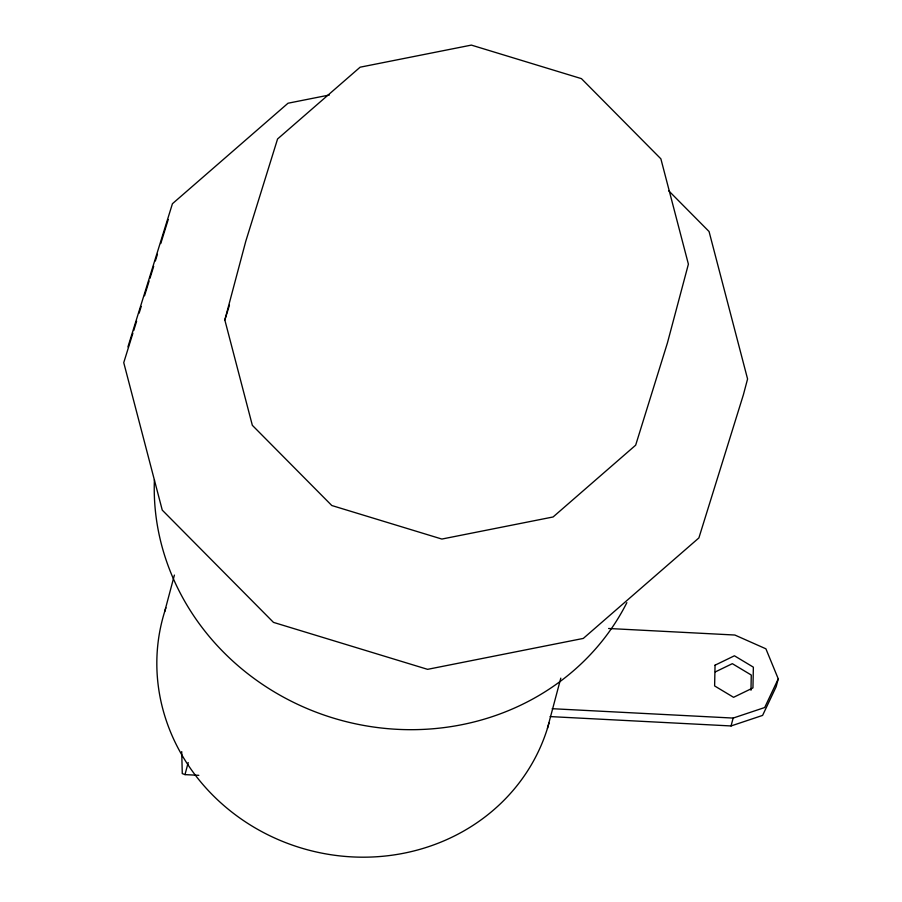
<?xml version="1.0" encoding="UTF-8"?>
<svg xmlns="http://www.w3.org/2000/svg" width="902" height="902" viewBox="0 0 902 902"><rect width="100%" height="100%" fill="white"/><g stroke="black" fill="none" stroke-linecap="round" stroke-linejoin="round"><path stroke-width="1.35" d="M750.971 690.267L751.276 675.034L732.323 663.669L715.376 671.877M224.835 319.996L245.784 241.24L277.568 138.976L360.135 67.188L471.363 45.1L581.44 78.643L660.873 158.831L688.395 264.162L667.435 342.907L635.662 445.182L553.095 516.97L441.867 539.058L331.789 505.515L252.346 425.327L224.835 319.996L229.435 305.192M164.649 611.736L174.402 575.081M181.719 751.591L182.272 773.589L184.989 774.615L188.191 762.573M547.435 728.376L560.796 678.146M550.107 716.583L731.048 725.952L733.146 718.071L764.693 707.529L778.257 678.845L765.899 648.809L734.848 635.031L608.613 628.491M778.257 678.845L776.16 686.715L762.596 715.41L731.048 725.952M127.937 346.909L172.429 203.728L288.02 103.223L329.354 95.014M132.887 333.221L123.743 362.649L162.259 510.126L273.475 622.38L427.593 669.34L583.301 638.424L698.892 537.919L743.395 394.738L747.578 378.987L709.062 231.521L668.709 190.784M133.721 330.538L136.63 321.18M139.133 313.141L141.208 306.454M144.534 295.755L149.112 281.029M149.946 278.357L153.69 266.315M155.347 260.96L157.422 254.274M160.759 243.563L168.234 219.479M552.204 708.701L733.146 718.071M184.989 774.615L198.812 775.325M626.856 602.649A249.008 231.69 14.9 0 1 344.023 721.093A249.008 231.69 14.9 0 1 154.411 479.774M548.991 723.077A200.097 186.173 14.9 0 1 301.493 848.083A200.097 186.173 14.9 0 1 165.923 607.79M715.049 665.18L714.621 685.937L733.574 697.314L752.944 687.922L753.373 667.164L734.42 655.788L715.049 665.18"/></g></svg>
